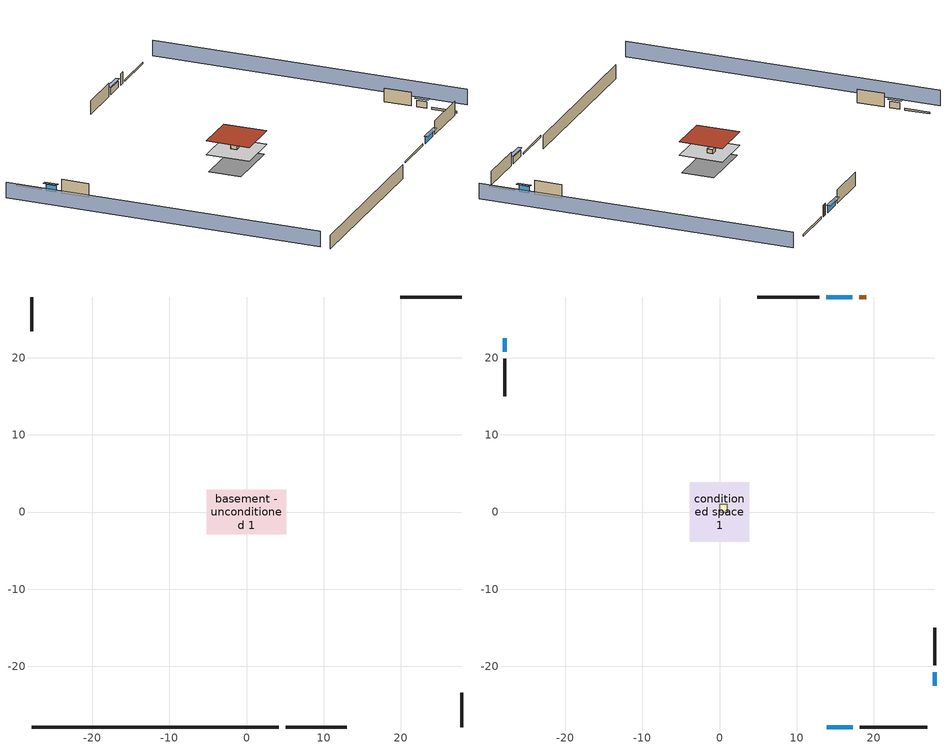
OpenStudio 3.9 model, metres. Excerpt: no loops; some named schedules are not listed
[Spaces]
basement - unconditioned 1
 floor foundation (Slab1 construction): -5.15,-2.86 -5.15,2.86 5.15,2.86 5.15,-2.86 z-2.13
 wall outside (RimJoist1 construction): 5.08,-27.88 13,-27.88 z0.3:0.61
 wall outside (RimJoist2 construction): -27.88,27.88 -27.88,23.46 z0.3:0.61
 wall outside (RimJoist3 construction): 27.88,27.88 19.96,27.88 z0.3:0.61
 wall outside (RimJoist4 construction): 27.88,-27.88 27.88,-23.46 z0.3:0.61
 wall foundation (FoundationWall1 construction): -27.88,-27.88 4.15,-27.88 z-2.13:0.3
conditioned space 1
 floor to basement - unconditioned 1 (Floor1 construction): -3.84,-3.84 -3.84,3.84 3.84,3.84 3.84,-3.84 z0.3
 wall outside (Wall1 construction): 18.2,-27.88 26.95,-27.88 z0.3:2.74
 wall outside (Wall2 construction): -27.88,19.85 -27.88,14.99 z0.3:2.74
 wall outside (Wall3 construction): 12.92,27.88 4.93,27.88 z0.3:2.74
 wall outside (Wall4 construction): 27.88,-19.85 27.88,-14.99 z0.3:2.74
 wall outside (AdiabaticWallConstruction): 13.93,-27.88 17.27,-27.88 / 17.19,27.88 13.85,27.88 z0.3:1.43; -27.88,22.54 -27.88,20.78 / 27.88,-22.54 27.88,-20.78 z0.3:1.49
 wall outside (AdiabaticWallConstruction 1): 19.03,27.88 18.11,27.88 z0.3:2.34
 window (WindowConstruction): 13.93,-27.88 17.27,-27.88 z0.3:1.43
 window (WindowConstruction 1): -27.88,22.53 -27.88,20.78 z0.3:1.49
 window (WindowConstruction 2): 17.19,27.88 13.85,27.88 z0.3:1.43
 window (WindowConstruction 3): 27.88,-22.53 27.88,-20.78 z0.3:1.49
 door (Door): 19.03,27.88 18.12,27.88 z0.3:2.34
 roof outside (Roof1 construction): -3.84,3.84 -3.84,-3.84 3.84,-3.84 3.84,3.84 z2.74
central ac and furnace airloop ret air space
 floor adiabatic (AdiabaticConst): 0,0 0,1 1,1 1,0 z0
 wall adiabatic (AdiabaticConst): 0,1 0,0 1,0 1,1 0,1 z0:1
 ceiling adiabatic (AdiabaticConst): 1,0 1,1 0,1 0,0 z1
shading: 32.46,-27.88 32.46,27.88 / -32.46,27.88 -32.46,-27.88 z0:2.74; 17.57,-27.88 13.63,-27.88 13.63,-28.49 17.57,-28.49 z1.74; -27.88,20.47 -27.88,22.84 -28.49,22.84 -28.49,20.47 z1.8; 13.55,27.88 17.49,27.88 17.49,28.49 13.55,28.49 z1.74; 27.88,-20.47 27.88,-22.84 28.49,-22.84 28.49,-20.47 z1.8
[Site]
Portland Intl Arpt_OR: Latitude {deg}=45.59; Longitude {deg}=-122.6; Time Zone {hr}=-8; Elevation {m}=33; Terrain=Suburbs; Keep Site Location Information=Yes
[Site:GroundTemperature:Shallow]
10.2558, 8.96328, 8.85977, 9.47314, 11.9355, 14.3863, 16.5111, 17.8571, 17.9714, 16.8767, 14.8061, 12.4304
[Site:WaterMainsTemperature]
Calculation Method=Schedule; Temperature Schedule=mains temperature schedule
[Building]
Building 1
[Material] Roughness=Rough
Name | Thickness {m} | Conductivity {W/m-K} | Density {kg/m3} | Specific Heat {J/kg-K} | Thermal Absorptance | Solar Absorptance | Visible Absorptance
slate or tile shingles | 0.01905 | 0.840978 | 1899.972 | 799.717 | 0.9 | 0.75 | 0.75
roof rigid ins | 0.103632 | 0.029427 | 32.04 | 1214.23 | 0.9 | 0.7 | 0.7
osb sheathing 0.75 in. | 0.01905 | 0.115458 | 512.64 | 1214.23 | 0.9 | 0.7 | 0.7
roof stud and cavity | 0.2032 | 0.159782 | 78.34581 | 1123.46 | 0.9 | 0.7 | 0.7
gypsum board | 0.0127 | 0.160291 | 801 | 837.4 | 0.9 | 0.6 | 0.6
wood siding | 0.0254 | 0.102417 | 544.68 | 1172.36 | 0.9 | 0.85 | 0.85
osb sheathing 0.5 in. | 0.0127 | 0.115458 | 512.64 | 1214.23 | 0.9 | 0.7 | 0.7
wall stud and cavity | 0.1397 | 0.550994 | 139.0536 | 1170.24 | 0.9 | 0.7 | 0.7
rim joist stud and cavity | 0.0508 | 0.178688 | 50.32683 | 1063.81 | 0.9 | 0.6 | 0.6
floor stud and cavity | 0.1397 | 0.923637 | 92.3553 | 1139.71 | 0.9 | 0.7 | 0.7
floor covering | 0.0127 | 0.0433444 | 54.468 | 1339.84 | 0.9 | 0.6 | 0.6
concrete 8.0 in. | 0.2032 | 1.803125 | 2242.8 | 837.4 | 0.9 | 0.7 | 0.7
concrete 4.0 in. | 0.1016 | 1.803125 | 2242.8 | 837.4 | 0.9 | 0.7 | 0.7
wood siding 1; wood siding 2 | 0.0254 | 0.102417 | 544.68 | 1172.36
wall rigid ins | 0.512978 | 0.029427 | 32.04 | 1214.23 | 0.9 | 0.7 | 0.7
wall stud and cavity 1 | 0.0889 | 0.380278 | 52.3479 | 1209.89 | 0.9 | 0.7 | 0.7
door material | 0.04445 | 0.0612267 | 512.64 | 1214.23 | 0.9 | 0.7 | 0.7
wall stud and cavity 2 | 0.0889 | 0.391764 | 83.0341 | 1211.67 | 0.9 | 0.7 | 0.7
furniture material conditioned space 1; furniture material basement - unconditioned 1 | 0.1524 | 0.115458 | 640.8 | 1214.23 | 0.9 | 0.6 | 0.6
[Construction]
Roof1 construction: slate or tile shingles, roof rigid ins, osb sheathing 0.75 in., roof stud and cavity, gypsum board
Wall1 construction; Wall2 construction; Wall3 construction; Wall4 construction: wood siding, osb sheathing 0.5 in., wall stud and cavity, gypsum board
RimJoist1 construction; RimJoist2 construction; RimJoist3 construction; RimJoist4 construction: wood siding, rim joist stud and cavity
Floor1 construction: floor stud and cavity, osb sheathing 0.75 in., floor covering
FoundationWall1 construction: concrete 8.0 in.
Slab1 construction: concrete 4.0 in.
WindowConstruction; WindowConstruction 1; WindowConstruction 2; WindowConstruction 3: WindowMaterial
AdiabaticWallConstruction: wood siding 1, wall rigid ins, wall stud and cavity 1, gypsum board
Door: door material
AdiabaticWallConstruction 1: wood siding 2, wall rigid ins, wall stud and cavity 1, gypsum board
PartitionWallConstruction: gypsum board, wall stud and cavity 2, gypsum board
furniture construction conditioned space 1: furniture material conditioned space 1
furniture construction basement - unconditioned 1: furniture material basement - unconditioned 1
AdiabaticConst: Adiabatic
[WindowMaterial:SimpleGlazingSystem]
WindowMaterial: U-Factor {W/m2-K}=4.76952; Solar Heat Gain Coefficient=0.63
[Material:NoMass]
Adiabatic: Roughness=Rough; Thermal Resistance {m2-K/W}=176.1
[ThermalZone] Multiplier=1; Use Ideal Air Loads=No
Name | Volume {m3} | Thermostat
conditioned space | 143.623 | conditioned space temperature setpoint
basement - unconditioned | 143.623
central ac and furnace airloop ret air zone | 1
[Sizing:Zone] Zone Cooling Design Supply Air Temperature Input Method=SupplyAirTemperature; Zone Cooling Design Supply Air Temperature {C}=14; Zone Cooling Design Supply Air Temperature Difference {deltaC}=11.11; Zone Heating Design Supply Air Temperature Input Method=SupplyAirTemperature; Zone Heating Design Supply Air Temperature {C}=40; Zone Heating Design Supply Air Temperature Difference {deltaC}=11.11; Zone Cooling Design Supply Air Humidity Ratio {kg-H2O/kg-air}=0.0085; Zone Heating Design Supply Air Humidity Ratio {kg-H2O/kg-air}=0.008; Cooling Design Air Flow Method=DesignDay; Heating Design Air Flow Method=DesignDay; Account for Dedicated Outdoor Air System=No; Dedicated Outdoor Air System Control Strategy=NeutralSupplyAir; Dedicated Outdoor Air Low Setpoint Temperature for Design {C}=autosize; Dedicated Outdoor Air High Setpoint Temperature for Design {C}=autosize; Zone Load Sizing Method=Sensible Load Only No Latent Load; Zone Latent Cooling Design Supply Air Humidity Ratio Input Method=HumidityRatioDifference; Zone Cooling Design Supply Air Humidity Ratio Difference {kgWater/kgDryAir}=0.005; Zone Latent Heating Design Supply Air Humidity Ratio Input Method=HumidityRatioDifference; Zone Humidification Design Supply Air Humidity Ratio Difference {kgWater/kgDryAir}=0.005; Sizing Option=Coincident
basement - unconditioned; central ac and furnace airloop ret air zone
[Space]
Name | Thermal Zone | Volume {m3}
conditioned space 1 | conditioned space | 143.623
basement - unconditioned 1 | basement - unconditioned | 143.623
central ac and furnace airloop ret air space | central ac and furnace airloop ret air zone
[ThermostatSetpoint:DualSetpoint]
conditioned space temperature setpoint: Heating Setpoint Temperature Schedule=heating setpoint; Cooling Setpoint Temperature Schedule=cooling setpoint; Temperature Difference Between Cutout And Setpoint {deltaC}=0
[Foundation:Kiva]
Foundation Kiva 1: Initial Indoor Air Temperature {C}=9.52053; Wall Height Above Grade {m}=0.3048; Wall Depth Below Slab {m}=0.2032
[Foundation:Kiva:Settings]
Soil Conductivity {W/m-K}=1.3848; Soil Density {kg/m3}=1842.3; Soil Specific Heat {J/kg-K}=418.7; Ground Solar Absorptivity=0.9; Ground Thermal Absorptivity=0.9; Ground Surface Roughness {m}=0.03; Far-Field Width {m}=40; Deep-Ground Boundary Condition=ZeroFlux; Deep-Ground Depth {m}=40; Minimum Cell Dimension {m}=0.2; Maximum Cell Growth Coefficient=3; Simulation Timestep=Timestep
[SurfaceProperty:ExposedFoundationPerimeter]
Slab1: Exposed Perimeter Calculation Method=TotalExposedPerimeter; Total Exposed Perimeter {m}=32.03448
[SurfaceProperty:IncidentSolarMultiplier] Incident Solar Multiplier=1; Incident Solar Multiplier Schedule=trans schedule winter=0.85 summer=0.7
Window1; Window2; Window3; Window4
[InternalMass:Definition] Design Level Calculation Method=SurfaceArea
Name | Construction | Surface Area {m2}
partition wall mass | PartitionWallConstruction | 58.90053
furniture mass conditioned space 1 | furniture construction conditioned space 1 | 23.56021
furniture mass basement - unconditioned 1 | furniture construction basement - unconditioned 1 | 23.56021
[InternalMass] Multiplier=1
Name | Internal Mass Definition | Space or SpaceType
partition wall mass | partition wall mass | conditioned space 1
furniture mass conditioned space 1 | furniture mass conditioned space 1 | conditioned space 1
furniture mass basement - unconditioned 1 | furniture mass basement - unconditioned 1 | basement - unconditioned 1
[Fan:SystemModel]
central ac and furnace supply fan: Availability Schedule=Always On Discrete; Design Maximum Air Flow Rate {m3/s}=0.248716; Speed Control Method=Discrete; Electric Power Minimum Flow Rate Fraction=0.2; Design Pressure Rise {Pa}=500; Motor Efficiency=1; Motor In Air Stream Fraction=1; Design Electric Power Consumption {W}=autosize; Design Power Sizing Method=PowerPerFlow; Electric Power Per Unit Flow Rate {W/(m3/s)}=1059.44; Electric Power Per Unit Flow Rate Per Unit Pressure {W-s/m3-Pa}=1.66667; Fan Total Efficiency=0.7; Motor Loss Radiative Fraction=0; Speed Flow Fraction 1=0.94307; Speed Electric Power Fraction 1=0.83876; Speed Flow Fraction 2=1; Speed Electric Power Fraction 2=1
[EnergyManagementSystem:Sensor]
Name | Output Variable or Output Meter Index Key | Output Variable or Output Meter
central_ac_and_furnace_supply_fan_s; central_ac_and_furnace_supply_fan_s_1 | central ac and furnace supply fan | Fan Electricity Energy
water_heater_amb_temp | basement - unconditioned | Zone Mean Air Temperature
water_heater_amb_rh | basement - unconditioned | Zone Air Relative Humidity
water_heater_T_set | water heater setpoint | Schedule Value
out_pb_s |  | Site Outdoor Air Barometric Pressure
out_wt_s |  | Site Outdoor Air Humidity Ratio
site_vw_s |  | Site Wind Speed
cool_season | cooling season schedule | Schedule Value
central_ac_and_furnace_airloop_Fan_RTF_s | central ac and furnace supply fan | Fan Runtime Fraction Speed 1
central_ac_and_furnace_airloop_Fan_RTF_s_1 | central ac and furnace supply fan | Fan Runtime Fraction Speed 2
central_ac_and_furnace_airloop_AH_MFR_s | Node 5 | System Node Mass Flow Rate
central_ac_and_furnace_airloop_AH_VFR_s | Node 5 | System Node Current Density Volume Flow Rate
central_ac_and_furnace_airloop_AH_Tout_s | Node 5 | System Node Temperature
central_ac_and_furnace_airloop_AH_Wout_s | Node 5 | System Node Humidity Ratio
central_ac_and_furnace_airloop_RA_T_s | Node 8 | System Node Temperature
central_ac_and_furnace_airloop_Ra_W_s | Node 8 | System Node Humidity Ratio
central_ac_and_furnace_airloop_0_DZ_T_s | basement - unconditioned | Zone Air Temperature
central_ac_and_furnace_airloop_0_DZ_W_s | basement - unconditioned | Zone Mean Air Humidity Ratio
natural_vent_s | natural vent schedule | Schedule Value
htg_sp_s | heating setpoint | Schedule Value
clg_sp_s | cooling setpoint | Schedule Value
mech_vent_range_fan_0_sch_s | mech vent range fan 0 schedule | Schedule Value
mech_vent_bath_fan_0_sch_s | mech vent bath fan 0 schedule | Schedule Value
clothes_dryer_exhaust_0_sch_s | clothes_dryer | Schedule Value
htg_load_cond |  | Heating:EnergyTransfer:Zone:CONDITIONED SPACE
clg_load_cond |  | Cooling:EnergyTransfer:Zone:CONDITIONED SPACE
htg_load_duct |  | Heating:EnergyTransfer:Zone:CENTRAL AC AND FURNACE AIRLOOP RET AIR ZONE
clg_load_duct |  | Cooling:EnergyTransfer:Zone:CENTRAL AC AND FURNACE AIRLOOP RET AIR ZONE
s_conv | Floor1 | Surface Inside Face Convection Heat Gain Energy
s_ig | Floor1 | Surface Inside Face Internal Gains Radiation Heat Gain Energy
s_sol | Floor1 | Surface Inside Face Solar Radiation Heat Gain Energy
s_lgt | Floor1 | Surface Inside Face Lights Radiation Heat Gain Energy
s_surf | Floor1 | Surface Inside Face Net Surface Thermal Radiation Heat Gain Energy
s_conv_1 | Roof1 | Surface Inside Face Convection Heat Gain Energy
s_ig_1 | Roof1 | Surface Inside Face Internal Gains Radiation Heat Gain Energy
s_sol_1 | Roof1 | Surface Inside Face Solar Radiation Heat Gain Energy
s_lgt_1 | Roof1 | Surface Inside Face Lights Radiation Heat Gain Energy
s_surf_1 | Roof1 | Surface Inside Face Net Surface Thermal Radiation Heat Gain Energy
ss_sol | Door1 | Surface Inside Face Solar Radiation Heat Gain Energy
ss_lgt | Door1 | Surface Inside Face Lights Radiation Heat Gain Energy
ss_conv | Door1 | Surface Inside Face Convection Heat Gain Energy
ss_ig | Door1 | Surface Inside Face Internal Gains Radiation Heat Gain Energy
ss_surf | Door1 | Surface Inside Face Net Surface Thermal Radiation Heat Gain Energy
ss_conv_1 | Window1 | Surface Inside Face Convection Heat Gain Energy
ss_ig_1 | Window1 | Surface Inside Face Internal Gains Radiation Heat Gain Energy
ss_surf_1 | Window1 | Surface Inside Face Net Surface Thermal Radiation Heat Gain Energy
ss_trans_in | Window1 | Surface Window Transmitted Solar Radiation Rate
ss_back_out | Window1 | Surface Window Shortwave from Zone Back Out Window Heat Transfer Rate
ss_trans_out | Window1 | Surface Inside Face Initial Transmitted Diffuse Transmitted Out Window Solar Radiation Rate
ss_conv_2 | Window2 | Surface Inside Face Convection Heat Gain Energy
ss_ig_2 | Window2 | Surface Inside Face Internal Gains Radiation Heat Gain Energy
ss_surf_2 | Window2 | Surface Inside Face Net Surface Thermal Radiation Heat Gain Energy
ss_trans_in_1 | Window2 | Surface Window Transmitted Solar Radiation Rate
ss_back_out_1 | Window2 | Surface Window Shortwave from Zone Back Out Window Heat Transfer Rate
ss_trans_out_1 | Window2 | Surface Inside Face Initial Transmitted Diffuse Transmitted Out Window Solar Radiation Rate
ss_conv_3 | Window3 | Surface Inside Face Convection Heat Gain Energy
ss_ig_3 | Window3 | Surface Inside Face Internal Gains Radiation Heat Gain Energy
ss_surf_3 | Window3 | Surface Inside Face Net Surface Thermal Radiation Heat Gain Energy
ss_trans_in_2 | Window3 | Surface Window Transmitted Solar Radiation Rate
ss_back_out_2 | Window3 | Surface Window Shortwave from Zone Back Out Window Heat Transfer Rate
ss_trans_out_2 | Window3 | Surface Inside Face Initial Transmitted Diffuse Transmitted Out Window Solar Radiation Rate
ss_conv_4 | Window4 | Surface Inside Face Convection Heat Gain Energy
ss_ig_4 | Window4 | Surface Inside Face Internal Gains Radiation Heat Gain Energy
ss_surf_4 | Window4 | Surface Inside Face Net Surface Thermal Radiation Heat Gain Energy
ss_trans_in_3 | Window4 | Surface Window Transmitted Solar Radiation Rate
ss_back_out_3 | Window4 | Surface Window Shortwave from Zone Back Out Window Heat Transfer Rate
ss_trans_out_3 | Window4 | Surface Inside Face Initial Transmitted Diffuse Transmitted Out Window Solar Radiation Rate
s_conv_2 | Wall1 | Surface Inside Face Convection Heat Gain Energy
s_ig_2 | Wall1 | Surface Inside Face Internal Gains Radiation Heat Gain Energy
s_sol_2 | Wall1 | Surface Inside Face Solar Radiation Heat Gain Energy
s_lgt_2 | Wall1 | Surface Inside Face Lights Radiation Heat Gain Energy
s_surf_2 | Wall1 | Surface Inside Face Net Surface Thermal Radiation Heat Gain Energy
s_conv_3 | Wall2 | Surface Inside Face Convection Heat Gain Energy
s_ig_3 | Wall2 | Surface Inside Face Internal Gains Radiation Heat Gain Energy
s_sol_3 | Wall2 | Surface Inside Face Solar Radiation Heat Gain Energy
s_lgt_3 | Wall2 | Surface Inside Face Lights Radiation Heat Gain Energy
s_surf_3 | Wall2 | Surface Inside Face Net Surface Thermal Radiation Heat Gain Energy
s_conv_4 | Wall3 | Surface Inside Face Convection Heat Gain Energy
s_ig_4 | Wall3 | Surface Inside Face Internal Gains Radiation Heat Gain Energy
s_sol_4 | Wall3 | Surface Inside Face Solar Radiation Heat Gain Energy
s_lgt_4 | Wall3 | Surface Inside Face Lights Radiation Heat Gain Energy
s_surf_4 | Wall3 | Surface Inside Face Net Surface Thermal Radiation Heat Gain Energy
s_conv_5 | Wall4 | Surface Inside Face Convection Heat Gain Energy
s_ig_5 | Wall4 | Surface Inside Face Internal Gains Radiation Heat Gain Energy
s_sol_5 | Wall4 | Surface Inside Face Solar Radiation Heat Gain Energy
s_lgt_5 | Wall4 | Surface Inside Face Lights Radiation Heat Gain Energy
s_surf_5 | Wall4 | Surface Inside Face Net Surface Thermal Radiation Heat Gain Energy
im_conv | furniture mass conditioned space 1 | Surface Inside Face Convection Heat Gain Energy
im_ig | furniture mass conditioned space 1 | Surface Inside Face Internal Gains Radiation Heat Gain Energy
im_sol | furniture mass conditioned space 1 | Surface Inside Face Solar Radiation Heat Gain Energy
im_lgt | furniture mass conditioned space 1 | Surface Inside Face Lights Radiation Heat Gain Energy
im_surf | furniture mass conditioned space 1 | Surface Inside Face Net Surface Thermal Radiation Heat Gain Energy
im_conv_1 | partition wall mass | Surface Inside Face Convection Heat Gain Energy
im_ig_1 | partition wall mass | Surface Inside Face Internal Gains Radiation Heat Gain Energy
im_sol_1 | partition wall mass | Surface Inside Face Solar Radiation Heat Gain Energy
im_lgt_1 | partition wall mass | Surface Inside Face Lights Radiation Heat Gain Energy
im_surf_1 | partition wall mass | Surface Inside Face Net Surface Thermal Radiation Heat Gain Energy
airflow_gain | infil flow | Infiltration Sensible Heat Gain Energy
airflow_loss | infil flow | Infiltration Sensible Heat Loss Energy
airflow_gain_1 | natural vent flow | Infiltration Sensible Heat Gain Energy
airflow_loss_1 | natural vent flow | Infiltration Sensible Heat Loss Energy
airflow_gain_2 | whole house fan flow | Infiltration Sensible Heat Gain Energy
[ElectricEquipment:Definition] Design Level Calculation Method=EquipmentLevel
Name | Design Level {W} | Fraction Latent | Fraction Radiant | Fraction Lost
ceiling fan | 19.4567 | 0 | 0.558 | 0
clothes washer | 268.107 | 0.03 | 0.162 | 0.7
clothes dryer | 3603.59 | 0.015 | 0.081 | 0.85
dishwasher | 632.692 | 0.3 | 0.18 | 0.4
fridge | 49.4292 | 0 | 0.6 | 0
cooking range | 1654.51 | 0.08 | 0.432 | 0.2
misc tv | 273.225 | 0 | 0.6 | 0
misc plug loads | 212.667 | 0.021 | 0.558 | 0.049
whole house fan; mech vent house fan | 0 | 0 | 0 | 1
mech vent house fan cfis | 0 | 0 | 0 | 0
mech vent range fan 0 | 30 | 0 | 0 | 1
mech vent bath fan 0 | 15 | 0 | 0 | 1
[ElectricEquipment] Space or SpaceType=conditioned space 1
Name | Electric Equipment Definition | Schedule
ceiling fan | ceiling fan | ceiling_fan
clothes washer | clothes washer | clothes_washer
clothes dryer | clothes dryer | clothes_dryer
dishwasher | dishwasher | dishwasher
fridge | fridge | fridge schedule
cooking range | cooking range | cooking_range
misc tv | misc tv | plug_loads_tv
misc plug loads | misc plug loads | plug_loads_other
whole house fan | whole house fan | Always On Discrete
mech vent house fan | mech vent house fan | mech vent house fan schedule
mech vent house fan cfis | mech vent house fan cfis | mech vent house fan cfis schedule
mech vent range fan 0 | mech vent range fan 0 | mech vent range fan 0 schedule
mech vent bath fan 0 | mech vent bath fan 0 | mech vent bath fan 0 schedule
[OtherEquipment:Definition] Design Level Calculation Method=EquipmentLevel
Name | Design Level {W} | Fraction Latent | Fraction Radiant | Fraction Lost
water heater sens; central ac and furnace airloop_0 SupSensLkToCond; central ac and furnace airloop_0 SupCondToLv; central ac and furnace airloop_0 RetCondToRP; central ac and furnace airloop_0 RetSensLkToRP; central ac and furnace airloop_0 SupCondToDZ; central ac and furnace airloop_0 RetCondToDZ; central ac and furnace airloop_0 SupSensLkToDZ; mech vent house fan sensible load | 0 | 0 | 0 | 0
water heater lat; central ac and furnace airloop_0 SupLatLkToCond; central ac and furnace airloop_0 RetLatLkToRP; central ac and furnace airloop_0 SupLatLkToDZ; mech vent house fan latent load | 0 | 1 | 0 | 0
water heater energy adjustment1 | 0.01 | 0 | 0 | 1
clothes dryer 2 | 0 | 0.015 | 0.081 | 0.85
cooking range 2 | 0 | 0.08 | 0.432 | 0.2
general water use sensible | -25.2881 | 0 | 0.6 | 0
general water use latent | 25.6591 | 1 | 0 | 0
[OtherEquipment]
Name | Other Equipment Definition | Space or SpaceType | Schedule | Fuel Type
water heater sens | water heater sens | basement - unconditioned 1 | Always On Discrete
water heater lat | water heater lat | basement - unconditioned 1 | Always On Discrete
water heater energy adjustment1 | water heater energy adjustment1 | basement - unconditioned 1 | Always On Discrete | Electricity
clothes dryer 1 | clothes dryer 2 | conditioned space 1 | clothes_dryer | Electricity
cooking range 1 | cooking range 2 | conditioned space 1 | cooking_range | Electricity
general water use sensible | general water use sensible | conditioned space 1 | general water use schedule
general water use latent | general water use latent | conditioned space 1 | general water use schedule
central ac and furnace airloop_0 SupSensLkToCond | central ac and furnace airloop_0 SupSensLkToCond | conditioned space 1 | Always On Discrete
central ac and furnace airloop_0 SupLatLkToCond | central ac and furnace airloop_0 SupLatLkToCond | conditioned space 1 | Always On Discrete
central ac and furnace airloop_0 SupCondToLv | central ac and furnace airloop_0 SupCondToLv | conditioned space 1 | Always On Discrete
central ac and furnace airloop_0 RetCondToRP | central ac and furnace airloop_0 RetCondToRP | central ac and furnace airloop ret air space | Always On Discrete
central ac and furnace airloop_0 RetSensLkToRP | central ac and furnace airloop_0 RetSensLkToRP | central ac and furnace airloop ret air space | Always On Discrete
central ac and furnace airloop_0 RetLatLkToRP | central ac and furnace airloop_0 RetLatLkToRP | central ac and furnace airloop ret air space | Always On Discrete
central ac and furnace airloop_0 SupCondToDZ | central ac and furnace airloop_0 SupCondToDZ | basement - unconditioned 1 | Always On Discrete
central ac and furnace airloop_0 RetCondToDZ | central ac and furnace airloop_0 RetCondToDZ | basement - unconditioned 1 | Always On Discrete
central ac and furnace airloop_0 SupSensLkToDZ | central ac and furnace airloop_0 SupSensLkToDZ | basement - unconditioned 1 | Always On Discrete
central ac and furnace airloop_0 SupLatLkToDZ | central ac and furnace airloop_0 SupLatLkToDZ | basement - unconditioned 1 | Always On Discrete
mech vent house fan sensible load | mech vent house fan sensible load | conditioned space 1 | Always On Discrete
mech vent house fan latent load | mech vent house fan latent load | conditioned space 1 | Always On Discrete
[WaterUse:Equipment:Definition]
Name | Peak Flow Rate {m3/s}
clothes washer | 2.32624e-06
dishwasher | 7.46564e-06
[Lights:Definition]
interior lighting: Design Level Calculation Method=LightingLevel; Lighting Level {W}=447.912; Fraction Radiant=0.6; Fraction Visible=0.2; Return Air Fraction=0
[Lights]
interior lighting: Lights Definition=interior lighting; Space or SpaceType=conditioned space 1; Schedule=lighting_interior; Fraction Replaceable=1
[Exterior:Lights:Definition]
exterior lighting: Design Level {W}=30.309
[Exterior:Lights]
exterior lighting: Exterior Lights Definition=exterior lighting; Schedule=exterior lighting schedule
[People:Definition]
occupants: Number of People Calculation Method=People; Number of People {people}=1; Fraction Radiant=0.314171; Sensible Heat Fraction=0.56303; Carbon Dioxide Generation Rate {m3/s-W}=0; Enable ASHRAE 55 Comfort Warnings=No; Mean Radiant Temperature Calculation Type=EnclosureAveraged
[People]
occupants: People Definition=occupants; Space or SpaceType=conditioned space 1; Number of People Schedule=occupants; Activity Level Schedule=occupants activity schedule; Multiplier=1
[ZoneMixing] Schedule=Always On Continuous; Design Flow Rate Calculation Method=Flow/Zone; Design Flow Rate {m3/s}=0
Name | Zone or Space | Source Zone or Space
central ac and furnace airloop_0 ZoneMixDZToCond mix | conditioned space | basement - unconditioned
central ac and furnace airloop_0 ZoneMixCondToDZ mix | basement - unconditioned | conditioned space
[SpaceInfiltration:DesignFlowRate] Schedule=Always On Discrete
Name | Space or SpaceType | Design Flow Rate Calculation Method | Design Flow Rate {m3/s} | Air Changes per Hour {1/hr} | Constant Term Coefficient | Temperature Term Coefficient | Velocity Term Coefficient | Velocity Squared Term Coefficient
natural vent flow; whole house fan flow; infil flow | conditioned space 1 | Flow/Space | 0
infil basement - unconditioned 1 | basement - unconditioned 1 | AirChanges/Hour |  | 0.1 | 1 | 0 | 0 | 0
basement_unconditioned 1 duct leakage imbalance infil flow | basement - unconditioned 1 | Flow/Space | 0
